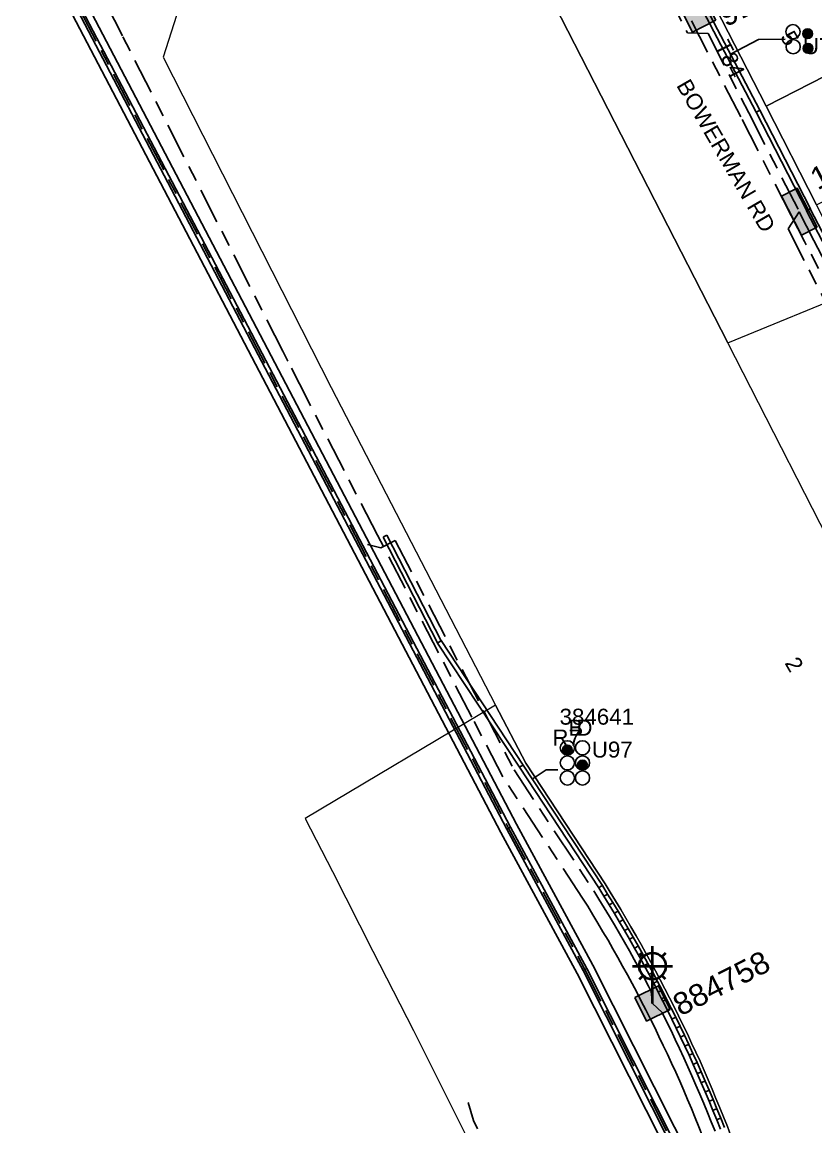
# Model space of a CAD drawing. Header units: metres. Extents: x 289087 to 291245, y 6227587 to 6229773.
# Drawn here: x 290119.1 to 290208.6, y 6228965.2 to 6229089.8 of the extents above; entities that cross this region are included whole.
import ezdxf
from ezdxf.enums import TextEntityAlignment as Align

# ---------------------------------------------------------------- set-up
doc = ezdxf.new("R2010")
doc.units = ezdxf.units.M
doc.linetypes.add('Cable Exist UG', pattern=[8.2, 4, -1.2, 1.8, -1.2])
for name, color, linetype in [('_User Ducts Config', 7, 'Continuous'), ('Duct_SP_EXT', 7, 'Continuous'), ('Equip_SP_SL_EXT', 7, 'Continuous'), ('Mains_HV_EXT', 7, 'Continuous'), ('Mains_LV_EXT', 7, 'Continuous'), ('Mains_SL_EXT', 7, 'Continuous'), ('Mains_TR_EXT', 7, 'Continuous'), ('SupportsUG_SP_LV_EXT', 7, 'Continuous'), ('SupportsUG_SP_LV_SL_EXT', 7, 'Continuous')]:
    doc.layers.add(name, color=color, linetype=linetype)
doc.layers.add('Cadastre Land Parcels_SP_EXT', color=9, linetype='Continuous', lineweight=5)
doc.layers.add('Cadastre Roads_SP_EXT', color=9, linetype='Continuous', lineweight=5)
doc.styles.add('COLUMN_LABEL', font='arial.ttf')
doc.styles.add('iecARIAL', font='arial.ttf', dxfattribs={"height": 2})
doc.styles.add('POLE_LABEL', font='arial.ttf')
doc.styles.get("Standard").update_dxf_attribs({"font": 'arial.ttf'})
doc.linetypes.add('Cable E UG', pattern='A,6,-0.5,["E",Standard,S=1.7,R=0,X=0.5,Y=-1],-2.9', length=9.4)
doc.linetypes.add('Cable P UG', pattern='A,6,-0.5,["P",Standard,S=1.7,R=0,X=0.5,Y=-1],-2.9', length=9.4)

# ---------------------------------------------------------------- blocks, each defined once
blk = doc.blocks.new('COLUMN_EXT')
blk.add_hatch(color=256).paths.add_polyline_path([(-1.49, 1.48), (-1.49, -1.49), (1.48, -1.49), (1.48, 1.48)])
blk.add_lwpolyline([(-1.49, -1.49), (1.48, -1.49), (1.48, 1.48), (-1.49, 1.48)], close=True)
for tag, height, style, flags, p in [('ASSET_NUM', 2.5, 'COLUMN_LABEL', 8, (2, 2)), ('STRUCTURE_PLANT_NUMBER', 0.2, 'POLE_LABEL', 9, (1.81, 0.03)), ('STREET_CODE', 0.2, 'COLUMN_LABEL', 9, (1.81, -0.2))]:
    blk.add_attdef(tag, text='', height=height, dxfattribs=dict(style=style, flags=flags)).set_placement(p, align=Align.MIDDLE_LEFT)
at = {"flags": 9}
for tag, p in [('COLUMN_TYPE', (1.81, -0.4)), ('OWNED_BY', (1.81, -0.6)), ('STATE', (1.81, -0.8)), ('USAGE', (1.81, -1)), ('LEGEND', (1.81, -1.2)), ('STREETNAME', (1.81, -1.6)), ('SUBURB', (1.81, -1.8)), ('LOCATION', (1.81, -1.4)), ('NOTES', (1.81, -2))]:
    blk.add_attdef(tag, text='', height=0.2, dxfattribs=at).set_placement(p, align=Align.MIDDLE_LEFT)
at = {"flags": 1}
blk.add_attdef('Z', (1.81, -2.35), '', height=0.2, dxfattribs=at)
blk = doc.blocks.new('PILLAR_EXT')
blk.add_hatch(color=256).paths.add_polyline_path([(-2.475, 0.99), (-2.475, -0.99), (2.475, -0.99), (2.475, 0.99)])
blk.add_lwpolyline([(-2.475, -0.99), (2.475, -0.99), (2.475, 0.99), (-2.475, 0.99)], close=True)
at = {"style": 'iecARIAL', "flags": 8}
blk.add_attdef('ASSET_NUM', (1.5, 3.5), '', height=2.5, dxfattribs=at)
for tag, p, flags in [('OWNED_BY', (0, -0.2), 9), ('STATE', (0, -0.4), 9), ('SUPPORT_TYPE', (0, -0.6), 9), ('USAGE', (0, -0.8), 9), ('LEGEND', (0, -1), 9), ('LOCATION', (0, -1.2), 9), ('NOTES', (0, -1.4), 9), ('STREETNAME', (0, -1.8), 9), ('SUBURB', (0, -2), 1), ('PARENT', (0, -1.6), 9)]:
    blk.add_attdef(tag, p, '', height=0.2, dxfattribs=dict(flags=flags))
blk = doc.blocks.new('DUCT_EXT')
blk.add_circle((0, 0.8), 0.8)
at = {"flags": 1}
blk.add_attdef('Z', (0, 0), '', height=0.2, dxfattribs=at)
at = {"flags": 9}
for tag, p in [('DUCT_CODE', (0, 0)), ('XSECT_TYPE', (0, -0.2)), ('STATE', (0, -0.6)), ('FB_REFERENCE', (0, -0.4)), ('NOTES', (0, -0.8))]:
    blk.add_attdef(tag, text='', height=0.2, dxfattribs=at).set_placement(p, align=Align.MIDDLE_LEFT)
blk = doc.blocks.new('SL_LANTERN_EXT')
at = {"lineweight": 40}
for p, q in [((0, 1.97), (0, 6.47)), ((-1.46, 5.68), (-1.06, 5.28)), ((1.46, 5.68), (1.06, 5.28)), ((-2.25, 4.22), (2.25, 4.22)), ((-1.46, 2.76), (-1.06, 3.16)), ((0, 0), (0, 2.72)), ((1.46, 2.76), (1.06, 3.16))]:
    blk.add_line(p, q, dxfattribs=at)
blk.add_circle((0, 4.22), 1.5, dxfattribs=at)
at = {"style": 'iecARIAL', "flags": 9}
blk.add_attdef('ASSET_NUM', (1.5, 1.5), '', height=2.5, dxfattribs=at)
for tag, p, height, flags in [('CONSTRUCTED_VOLTAGE', (0.98, -0.65), 0.2, 9), ('CONTROL_TYPE', (0.98, -0.85), 0.2, 9), ('LANTERN_PURPOSE', (0.98, -1.05), 0.2, 9), ('LANTERN_TYPE', (0.98, -1.25), 0.2, 9), ('LNUMBER', (2.18, -3.25), 2.5, 8), ('OPERATING_VOLTAGE', (0.98, -1.65), 0.2, 9), ('ORIENTATION', (0.98, -1.85), 0.2, 9), ('OWNED_BY', (0.98, -2.05), 0.2, 9), ('STATE', (0.98, -2.25), 0.2, 9), ('NO_PHASES', (0.98, -1.45), 0.2, 9), ('USAGE', (0.98, -2.45), 0.2, 9), ('CEXIST', (0.98, -2.65), 0.2, 9), ('CNEW', (0.98, -2.85), 0.2, 9), ('CNUMBER', (0.98, -3.05), 0.2, 9), ('CREMOVE', (0.98, -3.25), 0.2, 9), ('CREPLACE', (0.98, -3.45), 0.2, 9), ('LKINGHEIGHT', (0.98, -3.65), 0.2, 9), ('LBRACKET', (0.98, -3.85), 0.2, 9), ('LBRACKETVOCAB', (0.98, -4.05), 0.2, 9), ('LCATEGORY', (0.98, -4.25), 0.2, 9), ('LCHARGE1', (0.98, -4.45), 0.2, 9), ('LCHARGE1PERCENT', (0.98, -4.65), 0.2, 9), ('LCHARGE2', (0.98, -4.85), 0.2, 9), ('LCHARGE2PERCENT', (0.98, -5.05), 0.2, 9), ('LCHARGE3', (0.98, -5.25), 0.2, 9), ('LCHARGE3PERCENT', (0.98, -5.45), 0.2, 9), ('LEXIST', (0.98, -5.65), 0.2, 9), ('LLAMP', (0.98, -5.85), 0.2, 9), ('LLAMPVOCAB', (0.98, -6.05), 0.2, 9), ('LMAST', (0.98, -6.25), 0.2, 9), ('LMASTVOCAB', (0.98, -6.45), 0.2, 9), ('LNEW', (0.98, -6.65), 0.2, 9), ('LANTNUMBER', (0.98, -6.85), 0.2, 9), ('LOUTREACH', (0.98, -7.25), 0.2, 9), ('LOUTREACHVOCAB', (0.98, -7.45), 0.2, 9), ('LRATECODE', (0.98, -7.65), 0.2, 9), ('LREMOVE', (0.98, -7.85), 0.2, 9), ('LREPLACE', (0.98, -8.05), 0.2, 9), ('LTYPE', (0.98, -8.25), 0.2, 9), ('LTYPEVOCAB', (0.98, -8.45), 0.2, 9), ('LEGEND', (0.98, -8.65), 0.2, 9), ('LOCATION', (0.98, -8.85), 0.2, 9), ('STREETNAME', (0.98, -9.25), 0.2, 9), ('SUBURB', (0.98, -9.45), 0.2, 1), ('NOTES', (0.98, -9.05), 0.2, 9)]:
    blk.add_attdef(tag, p, '', height=height, dxfattribs=dict(flags=flags))
blk = doc.blocks.new('CABLE_LARGE_EXT')
h = blk.add_hatch(color=256)
edge = h.paths.add_edge_path()
edge.add_arc((0, 0.55), 0.55, 0, 360)
blk.add_circle((0, 0.55), 0.55)
at = {"flags": 1}
blk.add_attdef('Z', (0, 0), '', height=0.2, dxfattribs=at)
at = {"flags": 9}
for tag, p in [('COND_CODE', (0, 0)), ('STATE', (0, -0.4)), ('XSECT_SIZE', (0, -0.6)), ('FB_REFERENCE', (0, -0.2)), ('NOTES', (0, -0.8))]:
    blk.add_attdef(tag, text='', height=0.2, dxfattribs=at).set_placement(p, align=Align.MIDDLE_LEFT)

msp = doc.modelspace()

# ---------------------------------------------------------------- linework, layer by layer
at = {"layer": '_User Ducts Config'}
for points in [[(290205.14, 6229087.86), (290202.11, 6229087.85), (290198.98, 6229086.17)], [(290179.52, 6229005.47), (290178.17, 6229005.47), (290176.72, 6229004.49)]]:
    msp.add_lwpolyline(points, dxfattribs=at)
at = {"layer": 'Cadastre Land Parcels_SP_EXT', "linetype": 'Continuous'}
for points in [[(290212.53, 6229026.5), (290198.66, 6229053.62), (290172.37, 6229104.99)], [(290136.84, 6229091.5), (290135.03, 6229085.83), (290153.94, 6229048.6), (290161.84, 6229033.33), (290172.48, 6229012.77), (290175.88, 6229006.21), (290184.82, 6228992.61), (290185.42, 6228991.65), (290186.01, 6228990.68), (290186.6, 6228989.71), (290187.18, 6228988.73), (290187.75, 6228987.75), (290188.32, 6228986.76), (290188.88, 6228985.77), (290189.43, 6228984.78), (290189.98, 6228983.78), (290190.52, 6228982.78), (290191.05, 6228981.78), (290191.57, 6228980.77), (290192.09, 6228979.76), (290192.6, 6228978.75), (290193.11, 6228977.73), (290193.61, 6228976.71), (290194.1, 6228975.68), (290194.58, 6228974.65), (290195.06, 6228973.62), (290195.53, 6228972.59), (290195.99, 6228971.55), (290196.44, 6228970.51), (290196.89, 6228969.46), (290197.33, 6228968.41), (290197.77, 6228967.36), (290198.19, 6228966.31), (290198.61, 6228965.25), (290199.02, 6228964.19)]]:
    msp.add_lwpolyline(points, dxfattribs=at)
for points in [[(290229.67, 6229093.99), (290226.78, 6229099.64), (290223.97, 6229105.13), (290197.27, 6229091.46), (290202.97, 6229080.32), (290229.67, 6229093.99)], [(290235.36, 6229082.86), (290229.67, 6229093.99), (290202.97, 6229080.32), (290208.66, 6229069.19), (290235.36, 6229082.86)]]:
    msp.add_lwpolyline(points, close=True, dxfattribs=at)
at = {"layer": 'Cadastre Roads_SP_EXT', "linetype": 'Continuous'}
msp.add_lwpolyline([(290213.51, 6229059.72), (290208.66, 6229069.19), (290202.97, 6229080.32), (290197.27, 6229091.46), (290191.57, 6229102.59), (290186.6, 6229112.3), (290172.37, 6229104.99), (290198.66, 6229053.62), (290213.51, 6229059.72)], close=True, dxfattribs=at)
msp.add_lwpolyline([(290199.02, 6228964.19), (290198.61, 6228965.25), (290198.19, 6228966.31), (290197.77, 6228967.36), (290197.33, 6228968.41), (290196.89, 6228969.46), (290196.44, 6228970.51), (290195.99, 6228971.55), (290195.53, 6228972.59), (290195.06, 6228973.62), (290194.58, 6228974.65), (290194.1, 6228975.68), (290193.61, 6228976.71), (290193.11, 6228977.73), (290192.6, 6228978.75), (290192.09, 6228979.76), (290191.57, 6228980.77), (290191.05, 6228981.78), (290190.52, 6228982.78), (290189.98, 6228983.78), (290189.43, 6228984.78), (290188.88, 6228985.77), (290188.32, 6228986.76), (290187.75, 6228987.75), (290187.18, 6228988.73), (290186.6, 6228989.71), (290186.01, 6228990.68), (290185.42, 6228991.65), (290184.82, 6228992.61), (290175.88, 6229006.21), (290172.48, 6229012.77), (290151.04, 6228999.99), (290154.11, 6228994), (290158.64, 6228985.01), (290163.23, 6228976.06), (290167.31, 6228967.93), (290167.74, 6228967.06), (290168.21, 6228966.15), (290168.66, 6228965.24), (290169.09, 6228964.32)], dxfattribs=at)
at = {"layer": 'Duct_SP_EXT'}
for p, q in [((290110.18, 6229120.15), (290173.75, 6228998.77)), ((290110.61, 6229120.37), (290174.17, 6228998.99)), ((290195.88, 6229091.03), (290201.86, 6229079.65)), ((290196.3, 6229091.25), (290202.28, 6229079.87)), ((290201.86, 6229079.65), (290202.07, 6229079.76)), ((290201.86, 6229079.65), (290207.55, 6229068.52)), ((290202.28, 6229079.87), (290202.07, 6229079.76)), ((290202.28, 6229079.87), (290207.98, 6229068.74)), ((290207.54, 6229068.53), (290207.75, 6229068.64)), ((290207.54, 6229068.53), (290212.56, 6229058.82)), ((290207.55, 6229068.52), (290207.76, 6229068.63)), ((290207.96, 6229068.75), (290207.75, 6229068.64)), ((290207.98, 6229068.74), (290207.76, 6229068.63)), ((290207.96, 6229068.75), (290212.98, 6229059.04)), ((290159.81, 6229031.71), (290160.02, 6229031.82)), ((290165.95, 6229019.78), (290159.81, 6229031.71)), ((290160.23, 6229031.93), (290160.02, 6229031.82)), ((290166.36, 6229020.03), (290160.23, 6229031.93)), ((290165.95, 6229019.77), (290166.15, 6229019.9)), ((290165.95, 6229019.78), (290166.15, 6229019.9)), ((290165.95, 6229019.77), (290165.95, 6229019.78)), ((290175.18, 6229005.75), (290165.95, 6229019.77)), ((290166.35, 6229020.04), (290166.15, 6229019.9)), ((290166.36, 6229020.03), (290166.15, 6229019.9)), ((290175.58, 6229006.01), (290166.35, 6229020.04)), ((290166.35, 6229020.04), (290166.36, 6229020.03)), ((290175.58, 6229006.01), (290175.38, 6229005.88)), ((290184.52, 6228992.42), (290175.58, 6229006.01)), ((290175.18, 6229005.75), (290175.38, 6229005.88)), ((290184.11, 6228992.16), (290175.18, 6229005.75)), ((290173.75, 6228998.77), (290173.96, 6228998.88)), ((290173.75, 6228998.77), (290182.35, 6228982.84)), ((290174.17, 6228998.99), (290173.96, 6228998.88)), ((290174.17, 6228998.99), (290182.77, 6228983.07)), ((290184.11, 6228992.16), (290184.31, 6228992.29)), ((290184.52, 6228992.42), (290184.31, 6228992.29)), ((290185.11, 6228991.46), (290184.52, 6228992.42)), ((290184.7, 6228991.21), (290184.11, 6228992.16)), ((290184.7, 6228991.21), (290184.91, 6228991.33)), ((290185.29, 6228990.24), (290184.7, 6228991.21)), ((290185.11, 6228991.46), (290184.91, 6228991.33)), ((290185.7, 6228990.49), (290185.11, 6228991.46)), ((290185.29, 6228990.24), (290185.5, 6228990.37)), ((290185.88, 6228989.28), (290185.29, 6228990.24)), ((290185.7, 6228990.49), (290185.5, 6228990.37)), ((290186.29, 6228989.52), (290185.7, 6228990.49)), ((290185.88, 6228989.28), (290186.08, 6228989.4)), ((290186.45, 6228988.3), (290185.88, 6228989.28)), ((290186.29, 6228989.52), (290186.08, 6228989.4)), ((290186.87, 6228988.55), (290186.29, 6228989.52)), ((290186.45, 6228988.3), (290186.66, 6228988.42)), ((290187.03, 6228987.33), (290186.45, 6228988.3)), ((290186.87, 6228988.55), (290186.66, 6228988.42)), ((290187.44, 6228987.57), (290186.87, 6228988.55)), ((290187.03, 6228987.33), (290187.23, 6228987.45)), ((290187.59, 6228986.35), (290187.03, 6228987.33)), ((290187.44, 6228987.57), (290187.23, 6228987.45)), ((290188.01, 6228986.58), (290187.44, 6228987.57)), ((290187.59, 6228986.35), (290187.8, 6228986.47)), ((290188.15, 6228985.36), (290187.59, 6228986.35)), ((290188.01, 6228986.58), (290187.8, 6228986.47)), ((290188.56, 6228985.6), (290188.01, 6228986.58)), ((290188.15, 6228985.36), (290188.36, 6228985.48)), ((290188.7, 6228984.38), (290188.15, 6228985.36)), ((290188.56, 6228985.6), (290188.36, 6228985.48)), ((290189.12, 6228984.61), (290188.56, 6228985.6)), ((290188.7, 6228984.38), (290188.91, 6228984.49)), ((290189.24, 6228983.38), (290188.7, 6228984.38)), ((290189.12, 6228984.61), (290188.91, 6228984.49)), ((290189.66, 6228983.61), (290189.12, 6228984.61)), ((290189.66, 6228983.61), (290189.45, 6228983.5)), ((290190.2, 6228982.61), (290189.66, 6228983.61)), ((290182.35, 6228982.84), (290182.56, 6228982.95)), ((290182.35, 6228982.84), (290207.66, 6228932.66)), ((290182.77, 6228983.07), (290182.56, 6228982.95)), ((290182.77, 6228983.07), (290208.08, 6228932.89)), ((290189.24, 6228983.38), (290189.45, 6228983.5)), ((290189.78, 6228982.39), (290189.24, 6228983.38)), ((290189.78, 6228982.39), (290189.99, 6228982.5)), ((290190.31, 6228981.39), (290189.78, 6228982.39)), ((290190.2, 6228982.61), (290189.99, 6228982.5)), ((290190.73, 6228981.61), (290190.2, 6228982.61)), ((290190.31, 6228981.39), (290190.52, 6228981.5)), ((290190.83, 6228980.39), (290190.31, 6228981.39)), ((290190.73, 6228981.61), (290190.52, 6228981.5)), ((290191.25, 6228980.61), (290190.73, 6228981.61)), ((290190.83, 6228980.39), (290191.04, 6228980.5)), ((290191.2, 6228979.65), (290190.83, 6228980.39)), ((290191.25, 6228980.61), (290191.04, 6228980.5)), ((290191.63, 6228979.87), (290191.25, 6228980.61)), ((290191.63, 6228979.87), (290191.42, 6228979.76)), ((290191.63, 6228979.87), (290191.42, 6228979.76)), ((290191.77, 6228979.6), (290191.63, 6228979.87)), ((290191.2, 6228979.65), (290191.42, 6228979.76)), ((290191.2, 6228979.65), (290191.42, 6228979.76)), ((290191.34, 6228979.38), (290191.2, 6228979.65)), ((290191.34, 6228979.38), (290191.56, 6228979.49)), ((290191.85, 6228978.37), (290191.34, 6228979.38)), ((290191.77, 6228979.6), (290191.56, 6228979.49)), ((290192.28, 6228978.58), (290191.77, 6228979.6)), ((290192.28, 6228978.58), (290192.07, 6228978.48)), ((290192.79, 6228977.57), (290192.28, 6228978.58)), ((290191.85, 6228978.37), (290192.07, 6228978.48)), ((290192.36, 6228977.36), (290191.85, 6228978.37)), ((290192.36, 6228977.36), (290192.57, 6228977.46)), ((290192.85, 6228976.34), (290192.36, 6228977.36)), ((290192.79, 6228977.57), (290192.57, 6228977.46)), ((290193.28, 6228976.55), (290192.79, 6228977.57)), ((290192.85, 6228976.34), (290193.07, 6228976.45)), ((290193.34, 6228975.32), (290192.85, 6228976.34)), ((290193.28, 6228976.55), (290193.07, 6228976.45)), ((290193.77, 6228975.53), (290193.28, 6228976.55)), ((290193.34, 6228975.32), (290193.56, 6228975.42)), ((290193.82, 6228974.3), (290193.34, 6228975.32)), ((290193.77, 6228975.53), (290193.56, 6228975.42)), ((290194.25, 6228974.5), (290193.77, 6228975.53)), ((290193.82, 6228974.3), (290194.04, 6228974.4)), ((290194.29, 6228973.27), (290193.82, 6228974.3)), ((290194.25, 6228974.5), (290194.04, 6228974.4)), ((290194.73, 6228973.47), (290194.25, 6228974.5)), ((290194.29, 6228973.27), (290194.51, 6228973.37)), ((290194.76, 6228972.24), (290194.29, 6228973.27)), ((290194.73, 6228973.47), (290194.51, 6228973.37)), ((290195.2, 6228972.44), (290194.73, 6228973.47)), ((290195.2, 6228972.44), (290194.98, 6228972.34)), ((290195.66, 6228971.4), (290195.2, 6228972.44)), ((290194.76, 6228972.24), (290194.98, 6228972.34)), ((290195.22, 6228971.21), (290194.76, 6228972.24)), ((290195.22, 6228971.21), (290195.44, 6228971.3)), ((290195.67, 6228970.17), (290195.22, 6228971.21)), ((290195.66, 6228971.4), (290195.44, 6228971.3)), ((290196.11, 6228970.36), (290195.66, 6228971.4)), ((290195.67, 6228970.17), (290195.89, 6228970.27)), ((290196.12, 6228969.13), (290195.67, 6228970.17)), ((290196.11, 6228970.36), (290195.89, 6228970.27)), ((290196.56, 6228969.32), (290196.11, 6228970.36)), ((290196.12, 6228969.13), (290196.34, 6228969.23)), ((290196.56, 6228968.09), (290196.12, 6228969.13)), ((290196.56, 6228969.32), (290196.34, 6228969.23)), ((290197, 6228968.28), (290196.56, 6228969.32)), ((290196.56, 6228968.09), (290196.78, 6228968.18)), ((290196.99, 6228967.05), (290196.56, 6228968.09)), ((290197, 6228968.28), (290196.78, 6228968.18)), ((290197.43, 6228967.23), (290197, 6228968.28)), ((290196.99, 6228967.05), (290197.21, 6228967.14)), ((290197.41, 6228966), (290196.99, 6228967.05)), ((290197.43, 6228967.23), (290197.21, 6228967.14)), ((290197.86, 6228966.18), (290197.43, 6228967.23)), ((290197.86, 6228966.18), (290197.64, 6228966.09)), ((290198.28, 6228965.12), (290197.86, 6228966.18)), ((290197.41, 6228966), (290197.64, 6228966.09)), ((290197.83, 6228964.95), (290197.41, 6228966))]:
    msp.add_line(p, q, dxfattribs=at)
at = {"layer": 'Mains_HV_EXT', "linetype": 'Cable E UG'}
msp.add_lwpolyline([(290008.12, 6229310.79), (290010.06, 6229307.29), (290015.97, 6229296.65), (290045.22, 6229243.94), (290078.15, 6229181.5), (290101.37, 6229135.41), (290105.43, 6229127.58), (290109.51, 6229119.8), (290173.08, 6228998.41), (290181.67, 6228982.49), (290206.99, 6228932.29), (290209.36, 6228928.35), (290210.24, 6228926.35), (290211.2, 6228923.15), (290211.69, 6228919.92), (290213.37, 6228898.37), (290214.9, 6228884.25), (290215.85, 6228876.75), (290216.74, 6228871.29), (290219.34, 6228863.9), (290229.4, 6228842.83), (290231.57, 6228839.15), (290244.26, 6228822.74), (290322.67, 6228723.61)], dxfattribs=at)
at = {"layer": 'Mains_HV_EXT', "linetype": 'Cable P UG'}
msp.add_lwpolyline([(290046.98, 6229244.89), (290079.93, 6229182.42), (290103.16, 6229136.31), (290107.2, 6229128.51), (290111.28, 6229120.73), (290174.84, 6228999.35), (290183.45, 6228983.42), (290208.74, 6228933.26), (290211.16, 6228929.21), (290212.11, 6228927.05), (290213.16, 6228923.59), (290213.67, 6228920.16), (290215.35, 6228898.67), (290216.89, 6228884.46), (290217.26, 6228880.7), (290217.82, 6228877.04), (290218.68, 6228871.79), (290221.19, 6228864.66), (290231.17, 6228843.77), (290233.23, 6228840.27), (290245.84, 6228823.97), (290324.23, 6228724.87)], dxfattribs=at)
at = {"layer": 'Mains_HV_EXT', "linetype": 'Cable Exist UG'}
msp.add_lwpolyline([(290195.82, 6228964.16), (290195.41, 6228965.19), (290194.99, 6228966.23), (290194.56, 6228967.26), (290194.13, 6228968.29), (290193.69, 6228969.31), (290193.24, 6228970.34), (290192.79, 6228971.36), (290192.33, 6228972.37), (290191.86, 6228973.39), (290191.39, 6228974.39), (290190.9, 6228975.4), (290190.42, 6228976.41), (290189.92, 6228977.4), (290189.42, 6228978.4), (290188.91, 6228979.39), (290188.39, 6228980.38), (290187.87, 6228981.37), (290187.34, 6228982.35), (290186.8, 6228983.33), (290186.26, 6228984.31), (290185.71, 6228985.28), (290185.16, 6228986.24), (290184.59, 6228987.21), (290184.02, 6228988.17), (290183.45, 6228989.12), (290182.87, 6228990.07), (290182.29, 6228991), (290173.29, 6229004.69), (290169.82, 6229011.39), (290159.18, 6229031.95), (290151.28, 6229047.22), (290149.08, 6229051.55), (290149.08, 6229051.55), (290148.51, 6229052.67), (290148.51, 6229052.67), (290130.44, 6229088.24), (290121.36, 6229106.05)], dxfattribs=at)
msp.add_lwpolyline([(290331.27, 6229042.9), (290317.18, 6229048.05), (290265.66, 6229066.9), (290265.66, 6229066.9, 0.169147), (290243.96, 6229067.24), (290243.96, 6229067.24, 0.007564), (290243.01, 6229066.91), (290243.01, 6229066.91), (290243.01, 6229066.91), (290243.01, 6229066.91, 0.03074), (290239.29, 6229065.28), (290239.29, 6229065.28), (290218.97, 6229054.89), (290211.24, 6229057.38), (290207.3, 6229065.07), (290207.3, 6229065.07), (290205.82, 6229067.97), (290200.13, 6229079.1), (290194.43, 6229090.22)], format="xyb", dxfattribs=at)
at = {"layer": 'Mains_LV_EXT', "linetype": 'Cable Exist UG'}
for points in [[(290184.73, 6229111.49), (290184.17, 6229108.1), (290194.1, 6229088.6), (290196.43, 6229088.52), (290196.43, 6229088.52), (290201.02, 6229079.55), (290206.71, 6229068.42)], [(290206.71, 6229068.42), (290205.47, 6229066.49), (290210.42, 6229056.72), (290213.27, 6229055.59), (290221.2, 6229040.07), (290220.2, 6229037.56), (290229.65, 6229019.1), (290232.08, 6229018.8)]]:
    msp.add_lwpolyline(points, dxfattribs=at)
msp.add_lwpolyline([(290206.71, 6229068.42), (290208.36, 6229065.18), (290208.36, 6229065.18), (290211.93, 6229058.21), (290218.89, 6229055.97), (290238.84, 6229066.17), (290238.84, 6229066.17, -0.009106), (290239.95, 6229066.72), (290239.95, 6229066.72), (290242.11, 6229065.48), (290242.11, 6229065.48, -0.01046), (290243.35, 6229065.97), (290243.35, 6229065.97), (290243.36, 6229065.97), (290243.36, 6229065.97, -0.00756), (290244.27, 6229066.29), (290244.27, 6229066.29, -0.083966), (290254.82, 6229067.9), (290254.82, 6229067.9), (290256.64, 6229069.83), (290256.64, 6229069.83, -0.036368), (290261.53, 6229069.13)], format="xyb", dxfattribs=at)
at = {"layer": 'Mains_SL_EXT', "linetype": 'Cable Exist UG'}
for points in [[(290158.06, 6229030.87), (290159.56, 6229030.52), (290159.56, 6229030.52), (290161.18, 6229031.35), (290171.15, 6229012.08), (290171.15, 6229012.08), (290174.58, 6229005.45), (290183.56, 6228991.81), (290184.14, 6228990.86), (290184.73, 6228989.9), (290185.31, 6228988.94), (290185.89, 6228987.97), (290186.45, 6228987), (290187.02, 6228986.02), (290187.57, 6228985.04), (290188.12, 6228984.06), (290188.66, 6228983.07), (290189.19, 6228982.08), (290189.72, 6228981.08), (290190.04, 6228980.48), (290190.18, 6228979.11)], [(290190.18, 6228979.11), (290191.26, 6228978.08), (290191.26, 6228978.08), (290191.76, 6228977.07), (290192.26, 6228976.05), (290192.74, 6228975.04), (290193.22, 6228974.02), (290193.69, 6228973), (290194.16, 6228971.97), (290194.62, 6228970.94), (290195.07, 6228969.91), (290195.51, 6228968.87), (290195.95, 6228967.84), (290196.38, 6228966.8), (290196.8, 6228965.75), (290197.22, 6228964.7)], [(290170.45, 6228964.98), (290170, 6228965.91), (290169.4, 6228967.94)]]:
    msp.add_lwpolyline(points, dxfattribs=at)
at = {"layer": 'Mains_TR_EXT', "linetype": 'Cable Exist UG'}
msp.add_lwpolyline([(290046.1, 6229244.41), (290079.04, 6229181.96), (290102.26, 6229135.86), (290106.31, 6229128.05), (290110.4, 6229120.26), (290110.4, 6229120.26), (290173.96, 6228998.88), (290182.56, 6228982.95), (290207.87, 6228932.78), (290210.26, 6228928.78), (290211.18, 6228926.7), (290212.18, 6228923.37), (290212.68, 6228920.04), (290212.68, 6228920.04), (290214.35, 6228898.58), (290215.89, 6228884.37), (290216.84, 6228876.9), (290217.71, 6228871.54), (290220.26, 6228864.28), (290230.29, 6228843.3), (290232.4, 6228839.71), (290245.05, 6228823.36), (290323.45, 6228724.24)], dxfattribs=at)

# ---------------------------------------------------------------- block references
at = {"layer": '_User Ducts Config'}
for name, p, rotation in [('DUCT_EXT', (290206.01, 6229087.92), 0.2244304514333635), ('CABLE_LARGE_EXT', (290207.67, 6229087.94), 0.2244304514333635), ('DUCT_EXT', (290206.03, 6229086.23), 0.1983090688069923), ('CABLE_LARGE_EXT', (290207.71, 6229086.29), 0.2244304514333635)]:
    msp.add_blockref(name, p, dxfattribs=dict(at, rotation=rotation))
for name, p in [('DUCT_EXT', (290180.58, 6229007.15)), ('DUCT_EXT', (290182.28, 6229007.15)), ('CABLE_LARGE_EXT', (290180.58, 6229007.15)), ('DUCT_EXT', (290180.58, 6229005.45)), ('DUCT_EXT', (290182.28, 6229005.45)), ('CABLE_LARGE_EXT', (290182.28, 6229005.45)), ('DUCT_EXT', (290180.58, 6229003.75)), ('DUCT_EXT', (290182.28, 6229003.75))]:
    msp.add_blockref(name, p, dxfattribs=at)
at = {"layer": 'Equip_SP_SL_EXT'}
msp.add_blockref('SL_LANTERN_EXT', (290190.18, 6228979.11), dxfattribs=at)
at = {"layer": 'SupportsUG_SP_LV_EXT'}
ref = msp.add_blockref('PILLAR_EXT', (290206.71, 6229068.42), dxfattribs=dict(at, rotation=117.0808055041167))
ref.add_attrib('ASSET_NUM', '136662', dxfattribs={"layer": '0', "height": 2.5, "rotation": 27.0808, "style": 'iecARIAL'}).set_placement((290208.21, 6229071.92), align=Align.MIDDLE_LEFT)
at = {"layer": 'SupportsUG_SP_LV_SL_EXT'}
ref = msp.add_blockref('COLUMN_EXT', (290195.32, 6229090.68), dxfattribs=dict(at, rotation=116.9826125684198))
ref.add_attrib('ASSET_NUM', '910906', dxfattribs={"layer": '0', "height": 2.5, "rotation": 26.9826, "style": 'COLUMN_LABEL'}).set_placement((290197.32, 6229091.43), align=Align.TOP_LEFT)
ref = msp.add_blockref('COLUMN_EXT', (290190.18, 6228979.11), dxfattribs=dict(at, rotation=296.2891365027449))
ref.add_attrib('ASSET_NUM', '884758', dxfattribs={"layer": '0', "height": 2.5, "rotation": 27.1672, "style": 'COLUMN_LABEL'}).set_placement((290192.18, 6228979.86), align=Align.TOP_LEFT)

# ---------------------------------------------------------------- texts
at = {"layer": '_User Ducts Config'}
for s, p in [('U72', (290207.12, 6229086.19)), ('384641', (290179.7, 6229010.56)), ('B', (290180.69, 6229009.32)), ('D', (290181.59, 6229009.32)), ('R7', (290178.89, 6229008.21)), ('U97', (290183.33, 6229006.85))]:
    msp.add_text(s, height=1.8, dxfattribs=at).set_placement(p)
at = {"layer": 'Cadastre Land Parcels_SP_EXT'}
for s, rotation, p in [('5', 300.178, (290204.51, 6229088.14)), ('2', 300.1271, (290205.02, 6229017.52))]:
    msp.add_text(s, height=1.8, rotation=rotation, dxfattribs=at).set_placement(p)
at = {"layer": 'Cadastre Roads_SP_EXT'}
msp.add_text('BOWERMAN RD', height=1.8, rotation=300.178, dxfattribs=at).set_placement((290192.81, 6229082.67))
at = {"layer": 'Mains_LV_EXT'}
msp.add_text('T84', height=1.8, rotation=297.112, dxfattribs=at).set_placement((290197.11, 6229087.17))

doc.saveas('drawing.dxf')
